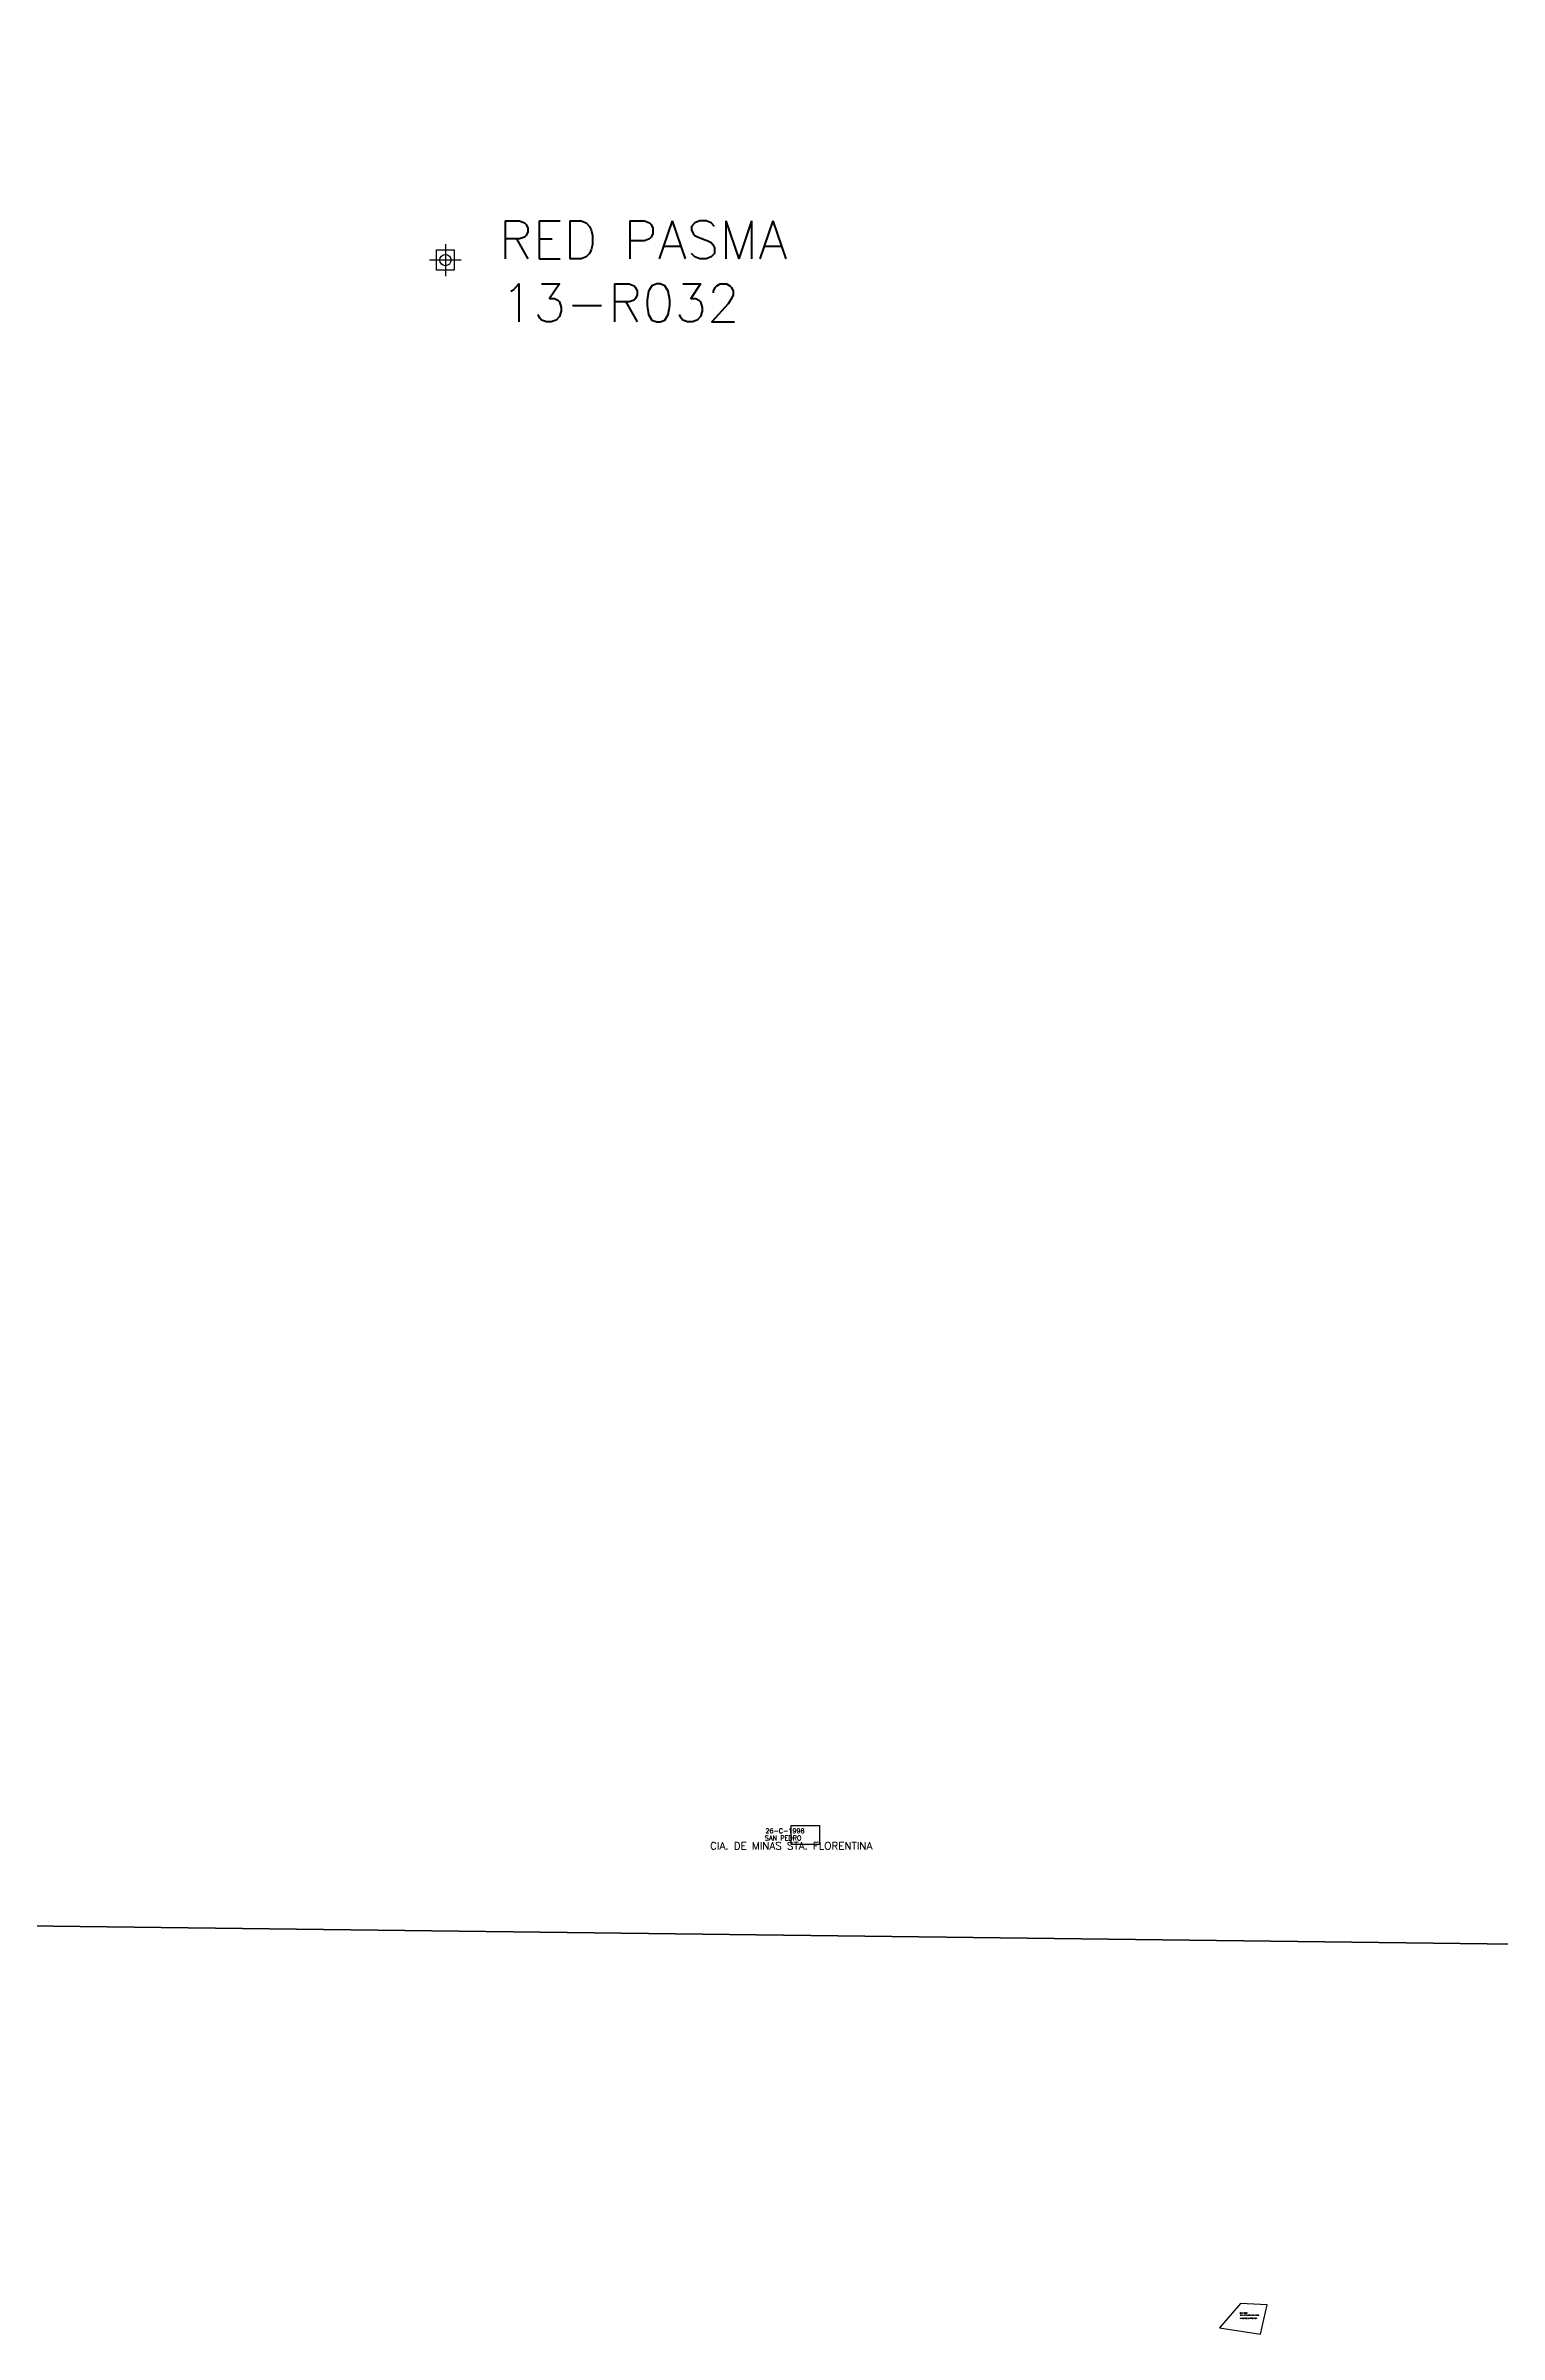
# Model space of a CAD drawing. Header units: metres. Extents: x -4406421 to 6012633, y 6449185 to 13337258.
# Drawn here: x 2636551 to 2651906, y 6785967 to 6810148 of the extents above; entities that cross this region are included whole.
import ezdxf

# ---------------------------------------------------------------- set-up
doc = ezdxf.new("R2010")
doc.units = ezdxf.units.M
doc.header["$LTSCALE"] = 20
doc.header["$MEASUREMENT"] = 0
for name, color, linetype in [('ESCORIALES', 21, 'CONTINUOUS'), ('LIMDEP', 9, 'CONTINUOUS'), ('MANIFEST-TEMP', 3, 'CONTINUOUS'), ('P.A.S.M.A puntos', 241, 'CONTINUOUS'), ('PASMA NOMBRE', 40, 'CONTINUOUS')]:
    doc.layers.add(name, color=color, linetype=linetype)
doc.layers.add('TITULARES', color=7, linetype='CONTINUOUS', true_color=0x04fbc6)
doc.styles.add('ROMANS', font='romans.shx', dxfattribs={"oblique": 1.17516e-08, "height": 3})

msp = doc.modelspace()

# ---------------------------------------------------------------- linework, layer by layer
at = {"layer": 'ESCORIALES', "linetype": 'Continuous'}
msp.add_lwpolyline([(2644425, 6791342), (2644725, 6791342), (2644725, 6791142), (2644425, 6791142)], close=True, dxfattribs=at)
at = {"layer": 'LIMDEP', "linetype": 'Continuous'}
msp.add_lwpolyline([(2673791, 6789822), (2613470, 6790564), (2613584, 6791206), (2613448, 6791296), (2613664, 6792391), (2613765, 6794751), (2614280, 6797551), (2614264, 6801797), (2614640, 6805340), (2609645, 6818712), (2614520, 6843672)], dxfattribs=at)
msp.add_lwpolyline([(2613470, 6790564), (2673791, 6789822, 0.076448)], format="xyb", dxfattribs=at)
at = {"layer": 'MANIFEST-TEMP', "color": 5, "ltscale": 100}
msp.add_lwpolyline([(2649385, 6785967), (2649453, 6786278), (2649171, 6786290), (2648950, 6786035)], close=True, dxfattribs=at)
at = {"layer": 'P.A.S.M.A puntos', "ltscale": 100}
for p, q in [((2640773, 6808053), (2640773, 6807715)), ((2640773, 6808053), (2640773, 6807715)), ((2640941, 6807884), (2640604, 6807884)), ((2640941, 6807884), (2640604, 6807884))]:
    msp.add_line(p, q, dxfattribs=at)
msp.add_lwpolyline([(2640680, 6807990), (2640865, 6807990), (2640865, 6807778), (2640680, 6807778)], close=True, dxfattribs=at)
msp.add_lwpolyline([(2640680, 6807990), (2640865, 6807990), (2640865, 6807778), (2640680, 6807778)], close=True, dxfattribs=at)
msp.add_circle((2640773, 6807884), 60, dxfattribs=at)
msp.add_circle((2640773, 6807884), 60, dxfattribs=at)

# ---------------------------------------------------------------- texts
at = {"layer": 'ESCORIALES', "linetype": 'Continuous', "style": 'ROMANS', "oblique": 0}
for s, p in [('26-C-1998', (2644154, 6791261)), ('SAN PEDRO', (2644148, 6791185))]:
    msp.add_text(s, height=50, dxfattribs=at).set_placement(p)
at = {"layer": 'P.A.S.M.A puntos', "linetype": 'Continuous', "style": 'ROMANS', "oblique": 0}
for s, p in [('RED PASMA', (2641334, 6807897)), ('RED PASMA', (2641334, 6807897)), ('13-R032', (2641360, 6807231)), ('13-R032', (2641360, 6807231))]:
    msp.add_text(s, height=400, dxfattribs=at).set_placement(p)
at = {"layer": 'PASMA NOMBRE', "color": 160, "linetype": 'Continuous', "style": 'ROMANS'}
for s, p in [('22-V-2024', (2649165, 6786185)), ('ZONA EXTRACCION DE ARIDOS', (2649167, 6786163)), ('VIALIDAD DE LA PROVINCIA', (2649169, 6786130))]:
    msp.add_text(s, height=10, dxfattribs=at).set_placement(p)
at = {"layer": 'TITULARES', "color": 21, "linetype": 'Continuous', "style": 'ROMANS', "oblique": 0}
msp.add_text('CIA. DE MINAS STA. FLORENTINA', height=80, dxfattribs=at).set_placement((2643569, 6791087))

doc.saveas('drawing.dxf')
